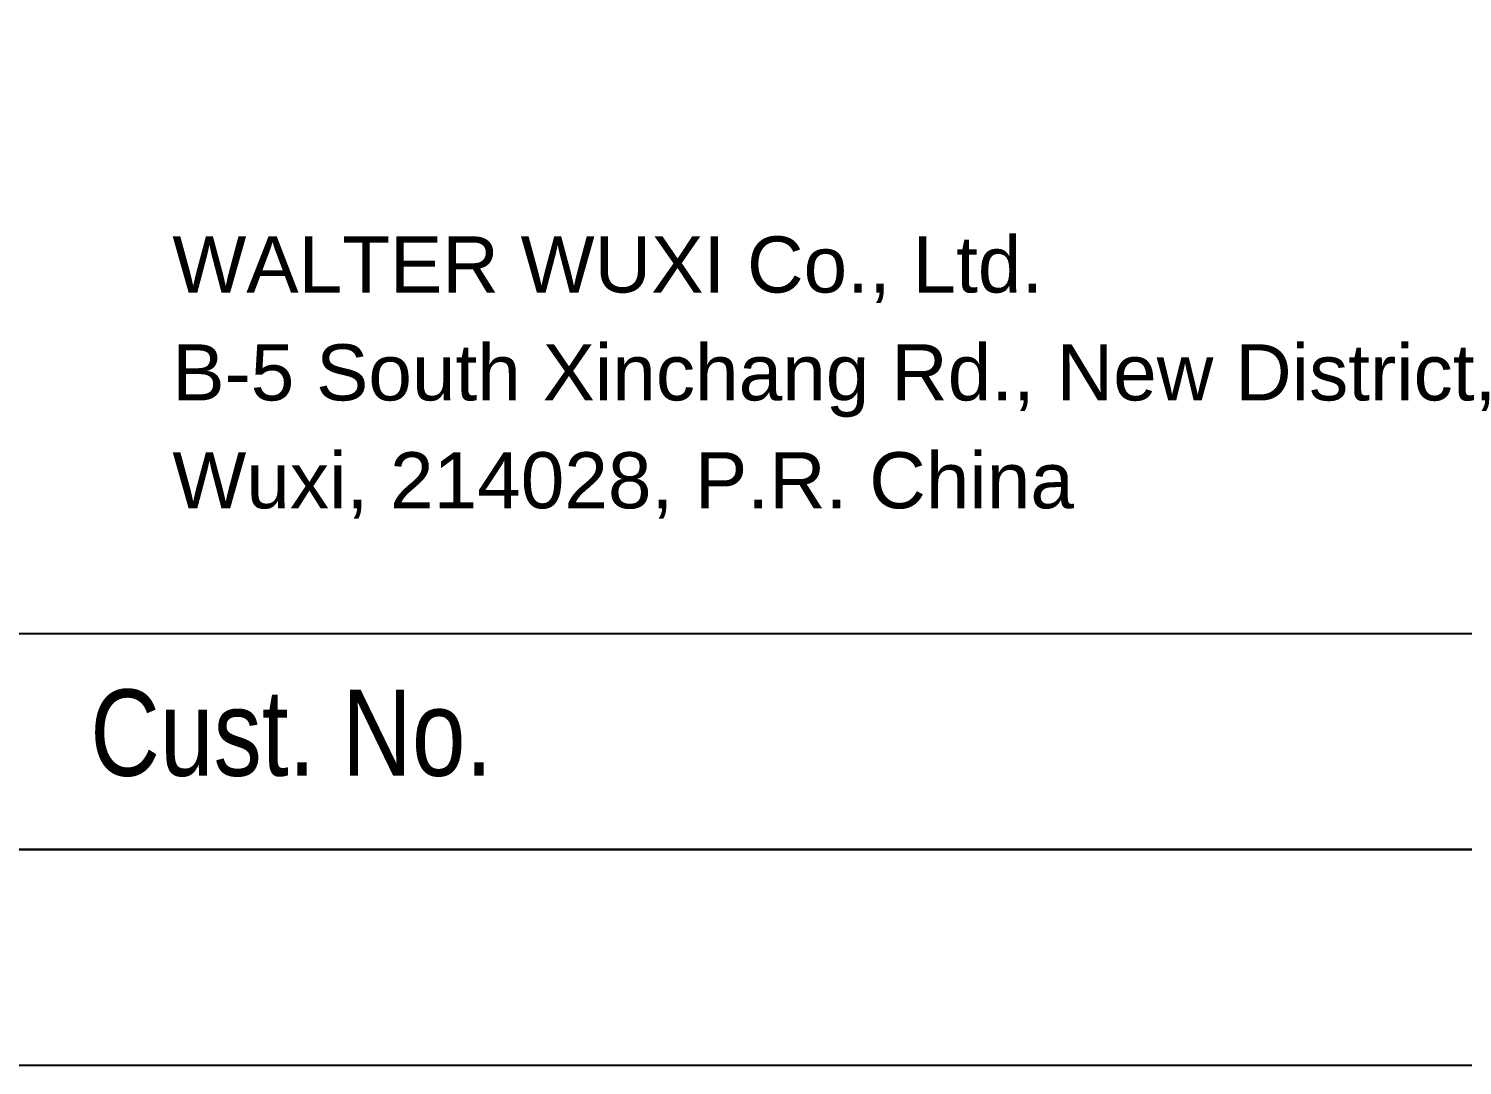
# Model space of a CAD drawing. Header units: millimetres. Extents: x -64 to 12559, y -1885 to 462.
# Drawn here: x 467.05 to 500.28, y -1885 to -1860.98 of the extents above; entities that cross this region are included whole.
import ezdxf
from ezdxf.enums import TextEntityAlignment as Align

# ---------------------------------------------------------------- set-up
doc = ezdxf.new("R2010")
doc.units = ezdxf.units.MM
doc.header["$LTSCALE"] = 2
doc.layers.add('5', color=7, linetype='Continuous', lineweight=25)
doc.layers.add('FRAME51', color=7, linetype='Continuous')
doc.styles.add('Arial', font='arial.ttf')
doc.styles.add('S07', font='simplex.shx', dxfattribs={"width": 0.7})
doc.styles.add('SIMPLEX', font='simplex.shx', dxfattribs={"width": 0.8})

# ---------------------------------------------------------------- blocks, each defined once
blk = doc.blocks.new('RAHMEN_RAHM-A2Q')
at = {"layer": '5', "color": 4}
blk.add_line((403, 0), (584, 0), dxfattribs=at)
at = {"layer": '5', "color": 7, "linetype": 'Continuous'}
blk.add_lwpolyline([(589, -5), (589, 415), (-5, 415), (-5, -5)], close=True, dxfattribs=at)
at = {"layer": 'FRAME51', "style": 'Arial'}
for tag, p in [('CAD_KDZNR', (1.36, 406.624)), ('KDZNR', (47.61, 406.019)), ('CAD_KDMAT_PROMPT', (1.36, 401.624)), ('KDMAT', (47.61, 401.019))]:
    blk.add_attdef(tag, p, '', height=1.8, dxfattribs=at)
at = {"layer": 'FRAME51', "flags": 1}
for tag, p in [('FILENAME', (492.823, -2.187)), ('KBZ', (504.502, -2.187))]:
    blk.add_attdef(tag, p, '', height=1, dxfattribs=at)
at = {"layer": 'FRAME51', "style": 'SIMPLEX', "width": 0.7}
for tag, p in [('MADR_INIT', (509.63, -3.521)), ('DATUM', (535.127, -3.521))]:
    blk.add_attdef(tag, p, '', height=2.5, dxfattribs=at)
blk = doc.blocks.new('SCHRFELD_WALTER_HEADER_EN')
at = {"layer": 'FRAME51'}
for p, q in [((0, 5), (-178, 5)), ((0, 0), (-178, 0))]:
    blk.add_line(p, q, dxfattribs=at)
at = {"layer": 'FRAME51', "color": 5, "linetype": 'Continuous', "style": 'Arial', "width": 0.8002}
blk.add_text('Cust. No.', height=2, dxfattribs=at).set_placement((-115.522, 1.708), (-106.203, 1.708), align=Align.FIT)
at = {"layer": 'FRAME51', "color": 4, "style": 'Arial'}
for tag, height, p in [('MASSTAB', 3, (-45.161, 61.668)), ('GEWICHT', 2.5, (-8.744, 62.139)), ('TECHD', 2, (-32, 23.231))]:
    blk.add_attdef(tag, text='', height=height, dxfattribs=at).set_placement(p, align=Align.CENTER)
for tag, p in [('SCHNEIDST', (-48.224, 55.952)), ('TRAEGERMAT', (-48.082, 48.811)), ('SURFACE', (-48.271, 42.146))]:
    blk.add_attdef(tag, p, '', height=2.5, dxfattribs=at)
at = {"layer": 'FRAME51', "flags": 1}
for tag, p in [('POS_APPROVAL', (-180, 55.4)), ('POS_CUTDATA', (-180, 0))]:
    blk.add_attdef(tag, p, '', height=1, dxfattribs=at)
at = {"layer": 'FRAME51', "style": 'Arial', "width": 0.7}
for tag, p in [('L_AE_NUMMER_4', (-157.75, 42.5)), ('L_AE_VERSION_4', (-174.75, 40)), ('L_AE_DATUM_4', (-136, 40)), ('L_AE_NAME_4', (-123.5, 40)), ('L_AE_TEXT_4', (-157.75, 37.5)), ('L_AE_NUMMER_3', (-157.75, 32.5)), ('L_AE_VERSION_3', (-174.75, 30)), ('L_AE_DATUM_3', (-136, 30)), ('L_AE_NAME_3', (-123.5, 30)), ('L_AE_TEXT_3', (-157.75, 27.5)), ('L_AE_NUMMER_2', (-157.75, 22.5)), ('L_AE_VERSION_2', (-174.75, 20)), ('L_AE_DATUM_2', (-136, 20)), ('L_AE_NAME_2', (-123.5, 20)), ('L_AE_TEXT_2', (-157.75, 17.5)), ('L_AE_NUMMER_1', (-157.75, 12.5)), ('L_AE_VERSION_1', (-174.75, 10)), ('L_AE_DATUM_1', (-136, 10)), ('L_AE_NAME_1', (-123.5, 10)), ('L_AE_TEXT_1', (-157.75, 7.5))]:
    blk.add_attdef(tag, text='', height=1.8, dxfattribs=at).set_placement(p, align=Align.MIDDLE)
at = {"layer": 'FRAME51', "style": 'S07', "width": 0.7}
for tag, p in [('DWG_ERST_DATUM', (-101.676, 36.863)), ('DWG_ERST_INIT', (-80.069, 36.944)), ('AT17', (-102.479, 32.515)), ('AT18', (-80.507, 32.678))]:
    blk.add_attdef(tag, text='', height=1.8, dxfattribs=at).set_placement(p, align=Align.CENTER)
at = {"layer": 'FRAME51', "color": 4, "style": 'Arial'}
for tag, width, p in [('!ALT_WZG_BEZ4', 0.7, (-32, 30.572)), ('DOKTYPE', 0.8, (-6.818, 10.438)), ('MAT_BEZ', 0.7, (-38, 10.438)), ('MAT_BEZ', 0.7, (-38, 10.438))]:
    blk.add_attdef(tag, text='', height=4.5, dxfattribs=dict(at, width=width)).set_placement(p, align=Align.CENTER)
at = {"layer": 'FRAME51', "style": 'Arial'}
for tag, p in [('!ADR1', (-113.618, 12.906)), ('!ADR2', (-113.618, 10.406)), ('!ADR3', (-113.618, 7.906))]:
    blk.add_attdef(tag, p, '', height=1.3, dxfattribs=at)
blk.add_attdef('KUNNR', text='', height=2, dxfattribs=at).set_placement((-98.356, 1.525), align=Align.CENTER)
at = {"layer": 'FRAME51', "color": 4, "style": 'Arial', "width": 0.8}
for tag, p in [('MATNR', (-54.245, 1.586)), ('DTYP_DESC', (-35.993, 1.448))]:
    blk.add_attdef(tag, p, '', height=2, dxfattribs=at)

msp = doc.modelspace()

# ---------------------------------------------------------------- block references
at = {"layer": 'FRAME51'}
msp.add_blockref('RAHMEN_RAHM-A2Q', (0, -1880), dxfattribs=at)
ref = msp.add_blockref('SCHRFELD_WALTER_HEADER_EN', (584, -1880), dxfattribs=at)
ref.add_attrib('!ADR1', 'WALTER WUXI Co., Ltd.', (470.3819, -1867.0937), dxfattribs={"height": 1.3, "style": 'Arial'})
ref.add_attrib('!ADR2', 'B-5 South Xinchang Rd., New District,', (470.3819, -1869.5937), dxfattribs={"height": 1.3, "style": 'Arial'})
ref.add_attrib('!ADR3', 'Wuxi, 214028, P.R. China', (470.3819, -1872.0937), dxfattribs={"height": 1.3, "style": 'Arial'})

doc.saveas('drawing.dxf')
